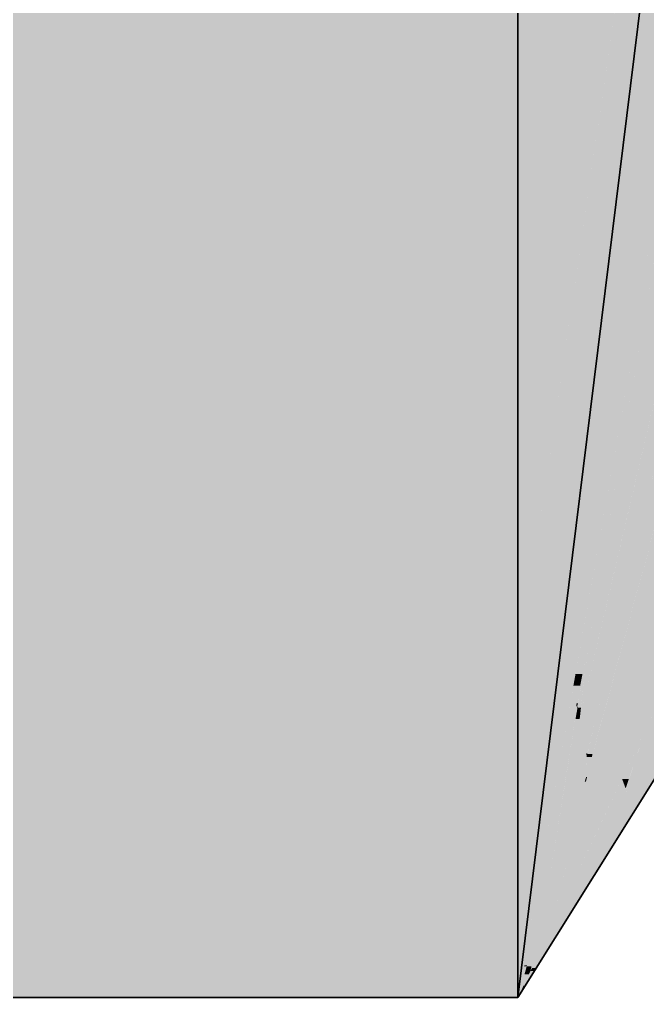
# Model space of a CAD drawing. Extents: x 0 to 756, y -25 to 420.
# Drawn here: x 353.02 to 354.002, y 298.053 to 299.581 of the extents above; entities that cross this region are included whole.
import ezdxf

# ---------------------------------------------------------------- set-up
doc = ezdxf.new("R2010")
doc.units = 0
doc.layers.get('0').update_dxf_attribs({"lineweight": 25})
doc.layers.add('L_Fortluft', color=7, linetype='Continuous', lineweight=35, true_color=0x993300)
doc.layers.add('L_Fortluft-Shading', color=7, linetype='Continuous', lineweight=35, true_color=0x993300)

# ---------------------------------------------------------------- blocks, each defined once
blk = doc.blocks.new('Shading-A0T78OP9OY', base_point=(354.1994, 303.7272))
at = {"layer": 'L_Fortluft-Shading', "color": 26, "true_color": 0x852c00}
for points in [[(353.8618, 298.5585), (353.7994, 298.5585), (354.1994, 301.2929)], [(353.7994, 298.5585), (354.0051, 299.9648), (353.7994, 299.9648)], [(353.8615, 298.5558), (353.7994, 298.5558), (353.8618, 298.5585)], [(353.7994, 298.5558), (353.8618, 298.5585), (353.7994, 298.5585)], [(353.7994, 298.5129), (353.8615, 298.5558), (353.7994, 298.5558)], [(353.8562, 298.5129), (353.7994, 298.5129), (353.8615, 298.5558)], [(353.7994, 298.0529), (353.8562, 298.5129), (353.7994, 298.5129)]]:
    blk.add_solid(points, dxfattribs=at)
at = {"layer": 'L_Fortluft-Shading', "color": 24, "true_color": 0x8a2e00}
for points in [[(353.9988, 299.1724), (353.9376, 299.1724), (354.1994, 301.2929)], [(353.9988, 299.1724), (354.1994, 300.298), (354.1053, 300.298)], [(353.889, 298.5558), (353.8615, 298.5558), (353.9988, 299.1724)], [(353.8615, 298.5558), (353.9988, 299.1724), (353.9376, 299.1724)], [(353.8861, 298.5399), (353.8595, 298.5399), (353.8615, 298.5558)], [(353.8861, 298.5399), (353.889, 298.5558), (353.8615, 298.5558)], [(353.7994, 298.0529), (353.8861, 298.5399), (353.8595, 298.5399)]]:
    blk.add_solid(points, dxfattribs=at)
at = {"layer": 'L_Fortluft-Shading', "color": 38, "true_color": 0x622000}
for points in [[(354.0067, 299.1724), (353.9988, 299.1724), (354.1994, 300.298)], [(353.9091, 298.6022), (354.1755, 299.9359), (354.1374, 299.9359)], [(353.9228, 298.6022), (353.9091, 298.6022), (354.152, 299.5785)], [(353.9091, 298.6022), (354.152, 299.5785), (354.1041, 299.5785)], [(354.0008, 298.8218), (353.9744, 298.8218), (354.152, 299.5785)], [(354.0008, 298.8218), (354.1244, 299.2156), (354.0795, 299.2156)], [(353.9004, 298.5585), (353.8895, 298.5585), (353.9988, 299.1724)], [(353.9091, 298.6022), (353.9074, 298.6022), (354.0067, 299.1724)], [(353.9074, 298.6022), (354.0067, 299.1724), (353.9988, 299.1724)], [(354.0189, 298.8218), (354.0008, 298.8218), (354.1219, 299.1831)], [(354.0008, 298.8218), (354.1219, 299.1831), (354.1142, 299.1831)], [(353.896, 298.4879), (354.0008, 298.8218), (353.9744, 298.8218)], [(353.921, 298.4879), (353.896, 298.4879), (354.0008, 298.8218)], [(353.9588, 298.6114), (353.9505, 298.6114), (354.0008, 298.8218)], [(353.9588, 298.6114), (354.0189, 298.8218), (354.0008, 298.8218)], [(353.908, 298.4334), (353.9588, 298.6114), (353.9505, 298.6114)], [(353.898, 298.5058), (353.8926, 298.5058), (353.9091, 298.6022)], [(353.896, 298.4879), (353.9228, 298.6022), (353.9091, 298.6022)], [(353.9016, 298.5585), (353.9004, 298.5585), (353.9091, 298.6022)], [(353.9004, 298.5585), (353.9091, 298.6022), (353.9074, 298.6022)], [(353.8967, 298.5399), (353.8861, 298.5399), (353.9004, 298.5585)], [(353.8861, 298.5399), (353.9004, 298.5585), (353.8895, 298.5585)], [(353.8931, 298.5129), (353.8913, 298.5129), (353.9004, 298.5585)], [(353.8929, 298.5078), (353.8922, 298.5078), (353.9016, 298.5585)], [(353.8922, 298.5078), (353.9016, 298.5585), (353.9004, 298.5585)], [(353.8913, 298.5129), (353.8813, 298.5129), (353.8861, 298.5399)], [(353.8913, 298.5129), (353.8967, 298.5399), (353.8861, 298.5399)], [(353.7994, 298.0529), (353.8913, 298.5129), (353.8813, 298.5129)], [(353.8448, 298.2121), (353.8312, 298.2121), (353.8913, 298.5129)], [(353.8448, 298.2121), (353.8922, 298.5078), (353.8905, 298.5078)], [(353.8818, 298.4427), (353.8926, 298.5058), (353.8919, 298.5058)], [(353.896, 298.4879), (353.8895, 298.4879), (353.8926, 298.5058)], [(353.8922, 298.5078), (353.8905, 298.5078), (353.8913, 298.5129)], [(353.8922, 298.5078), (353.8931, 298.5129), (353.8913, 298.5129)], [(353.8926, 298.5058), (353.8919, 298.5058), (353.8922, 298.5078)], [(353.8926, 298.5058), (353.8929, 298.5078), (353.8922, 298.5078)], [(353.896, 298.4879), (353.898, 298.5058), (353.8926, 298.5058)], [(353.8818, 298.4427), (353.896, 298.4879), (353.8895, 298.4879)], [(353.9046, 298.4427), (353.8818, 298.4427), (353.896, 298.4879)], [(353.9062, 298.4341), (353.921, 298.4879), (353.896, 298.4879)], [(353.9081, 298.4341), (353.9062, 298.4341), (353.921, 298.4879)], [(353.9062, 298.4341), (353.8804, 298.4341), (353.8818, 298.4427)], [(353.9062, 298.4341), (353.9046, 298.4427), (353.8818, 298.4427)], [(353.8448, 298.2121), (353.907, 298.43), (353.8798, 298.43)], [(353.907, 298.43), (353.8798, 298.43), (353.9062, 298.4341)], [(353.8798, 298.43), (353.9062, 298.4341), (353.8804, 298.4341)], [(353.908, 298.4334), (353.9081, 298.4341), (353.9062, 298.4341)], [(353.908, 298.4334), (353.9063, 298.4334), (353.9062, 298.4341)], [(353.907, 298.43), (353.908, 298.4334), (353.9063, 298.4334)], [(353.8137, 298.1029), (353.8094, 298.1029), (353.8448, 298.2121)], [(353.8094, 298.1029), (353.8448, 298.2121), (353.8312, 298.2121)], [(353.7994, 298.0529), (353.8133, 298.1016), (353.8091, 298.1016)], [(353.8133, 298.1016), (353.8091, 298.1016), (353.8094, 298.1029)], [(353.8133, 298.1016), (353.8137, 298.1029), (353.8094, 298.1029)]]:
    blk.add_solid(points, dxfattribs=at)
at = {"layer": 'L_Fortluft-Shading', "color": 24, "true_color": 0x993300}
for points in [[(352.7994, 298.5585), (353.7994, 298.5585), (352.7994, 299.9648)], [(353.7994, 298.5585), (352.7994, 299.9648), (353.7994, 299.9648)], [(352.9714, 298.5129), (353.7994, 298.5129), (352.9714, 298.5585)], [(353.7994, 298.5129), (352.9714, 298.5585), (353.7994, 298.5585)], [(352.7994, 298.0529), (353.7994, 298.0529), (352.7994, 298.5129)], [(353.7994, 298.0529), (352.7994, 298.5129), (353.7994, 298.5129)]]:
    blk.add_solid(points, dxfattribs=at)
at = {"layer": 'L_Fortluft-Shading', "color": 38, "true_color": 0x581d00}
for points in [[(353.9984, 298.4697), (353.9263, 298.4697), (354.1219, 299.1831)], [(353.9651, 298.6114), (353.9588, 298.6114), (354.1219, 299.1831)], [(353.9984, 298.4697), (354.1807, 298.8518), (354.0645, 298.8518)], [(353.9161, 298.4334), (353.908, 298.4334), (353.9588, 298.6114)], [(353.9149, 298.4284), (353.9651, 298.6114), (353.9588, 298.6114)], [(353.9786, 298.4284), (353.9149, 298.4284), (353.9984, 298.4697)], [(353.9149, 298.4284), (353.9984, 298.4697), (353.9263, 298.4697)], [(353.906, 298.3972), (353.8976, 298.3972), (353.907, 298.43)], [(353.9075, 298.3972), (353.906, 298.3972), (353.9149, 298.4284)], [(353.906, 298.3972), (353.9149, 298.4284), (353.907, 298.4284)], [(353.9623, 298.3943), (353.9068, 298.3943), (353.9149, 298.4284)], [(353.9128, 298.43), (353.907, 298.43), (353.908, 298.4334)], [(353.9149, 298.4284), (353.907, 298.4284), (353.9128, 298.43)], [(353.907, 298.4284), (353.9128, 298.43), (353.907, 298.43)], [(353.9149, 298.4284), (353.9161, 298.4334), (353.908, 298.4334)], [(353.9623, 298.3943), (353.9786, 298.4284), (353.9149, 298.4284)], [(353.8529, 298.2121), (353.8448, 298.2121), (353.906, 298.3972)], [(353.8448, 298.2121), (353.906, 298.3972), (353.8976, 298.3972)], [(353.9131, 298.2912), (353.8821, 298.2912), (353.9623, 298.3943)], [(353.8821, 298.2912), (353.9623, 298.3943), (353.9068, 298.3943)], [(353.9058, 298.3901), (353.9039, 298.3901), (353.906, 298.3972)], [(353.9058, 298.3901), (353.9075, 298.3972), (353.906, 298.3972)], [(353.8508, 298.1606), (353.8381, 298.1606), (353.9058, 298.3901)], [(353.8381, 298.1606), (353.9058, 298.3901), (353.9039, 298.3901)], [(353.8894, 298.2415), (353.8702, 298.2415), (353.8821, 298.2912)], [(353.8894, 298.2415), (353.9131, 298.2912), (353.8821, 298.2912)], [(353.8508, 298.1606), (353.8894, 298.2415), (353.8702, 298.2415)], [(353.8207, 298.1016), (353.8133, 298.1016), (353.8448, 298.2121)], [(353.819, 298.0941), (353.8529, 298.2121), (353.8448, 298.2121)], [(353.819, 298.0941), (353.8508, 298.1606), (353.8381, 298.1606)], [(353.8135, 298.1008), (353.813, 298.1008), (353.8133, 298.1016)], [(353.8197, 298.097), (353.8207, 298.1016), (353.8133, 298.1016)], [(353.8197, 298.097), (353.8144, 298.097), (353.8133, 298.1016)], [(353.7994, 298.0529), (353.8165, 298.0888), (353.8096, 298.0888)], [(353.8165, 298.0888), (353.8096, 298.0888), (353.813, 298.1008)], [(353.8165, 298.0888), (353.8135, 298.1008), (353.813, 298.1008)], [(353.8152, 298.0941), (353.8197, 298.097), (353.8144, 298.097)], [(353.819, 298.0941), (353.8152, 298.0941), (353.8197, 298.097)], [(353.8165, 298.0888), (353.819, 298.0941), (353.8152, 298.0941)]]:
    blk.add_solid(points, dxfattribs=at)
at = {"layer": 'L_Fortluft-Shading', "color": 28, "true_color": 0x511b00}
for points in [[(353.9984, 298.4697), (354.1159, 298.6141), (354.0673, 298.6141)], [(354.0599, 298.4697), (353.9984, 298.4697), (354.0893, 298.5168)], [(353.9984, 298.4697), (354.0893, 298.5168), (354.0367, 298.5168)], [(353.9728, 298.3943), (353.9623, 298.3943), (353.9984, 298.4697)], [(353.9861, 298.3795), (353.9679, 298.3795), (353.9984, 298.4697)], [(353.9812, 298.3439), (354.0599, 298.4697), (353.9984, 298.4697)], [(353.9812, 298.3439), (353.9383, 298.3439), (353.9623, 298.3943)], [(353.9679, 298.3795), (353.9728, 298.3943), (353.9623, 298.3943)], [(353.9812, 298.3439), (353.9861, 298.3795), (353.9679, 298.3795)], [(353.9172, 298.2415), (353.8894, 298.2415), (353.9812, 298.3439)], [(353.8894, 298.2415), (353.9812, 298.3439), (353.9383, 298.3439)], [(353.8771, 298.1773), (353.8587, 298.1773), (353.8894, 298.2415)], [(353.8771, 298.1773), (353.9172, 298.2415), (353.8894, 298.2415)], [(353.8667, 298.1606), (353.8508, 298.1606), (353.8771, 298.1773)], [(353.8508, 298.1606), (353.8771, 298.1773), (353.8587, 298.1773)], [(353.828, 298.0987), (353.8212, 298.0987), (353.8508, 298.1606)], [(353.828, 298.0987), (353.8667, 298.1606), (353.8508, 298.1606)], [(353.8109, 298.0713), (353.8082, 298.0713), (353.819, 298.0941)], [(353.8109, 298.0713), (353.8251, 298.0941), (353.819, 298.0941)], [(353.8251, 298.0941), (353.819, 298.0941), (353.828, 298.0987)], [(353.819, 298.0941), (353.828, 298.0987), (353.8212, 298.0987)], [(353.7994, 298.0529), (353.8109, 298.0713), (353.8082, 298.0713)]]:
    blk.add_solid(points, dxfattribs=at)
blk = doc.blocks.new('Rohrübergang  symmetrisch-A0T78OTFOY', base_point=(352.7994, 298.0529))
at = {"color": 0, "linetype": 'ByBlock', "lineweight": -2, "ltscale": 0.35}
for p, q in [((353.7994, 298.0529), (353.7994, 304.5329)), ((354.1994, 301.2929), (353.7994, 298.0529)), ((354.1994, 298.6929), (353.7994, 298.0529)), ((352.7994, 298.0529), (353.7994, 298.0529))]:
    blk.add_line(p, q, dxfattribs=at)

msp = doc.modelspace()

# ---------------------------------------------------------------- block references
at = {"layer": 'L_Fortluft'}
msp.add_blockref('Shading-A0T78OP9OY', (354.1994, 303.7272), dxfattribs=at)
at = {"layer": 'L_Fortluft', "ltscale": 0.35}
msp.add_blockref('Rohrübergang  symmetrisch-A0T78OTFOY', (352.7994, 298.0529), dxfattribs=at)

doc.saveas('drawing.dxf')
